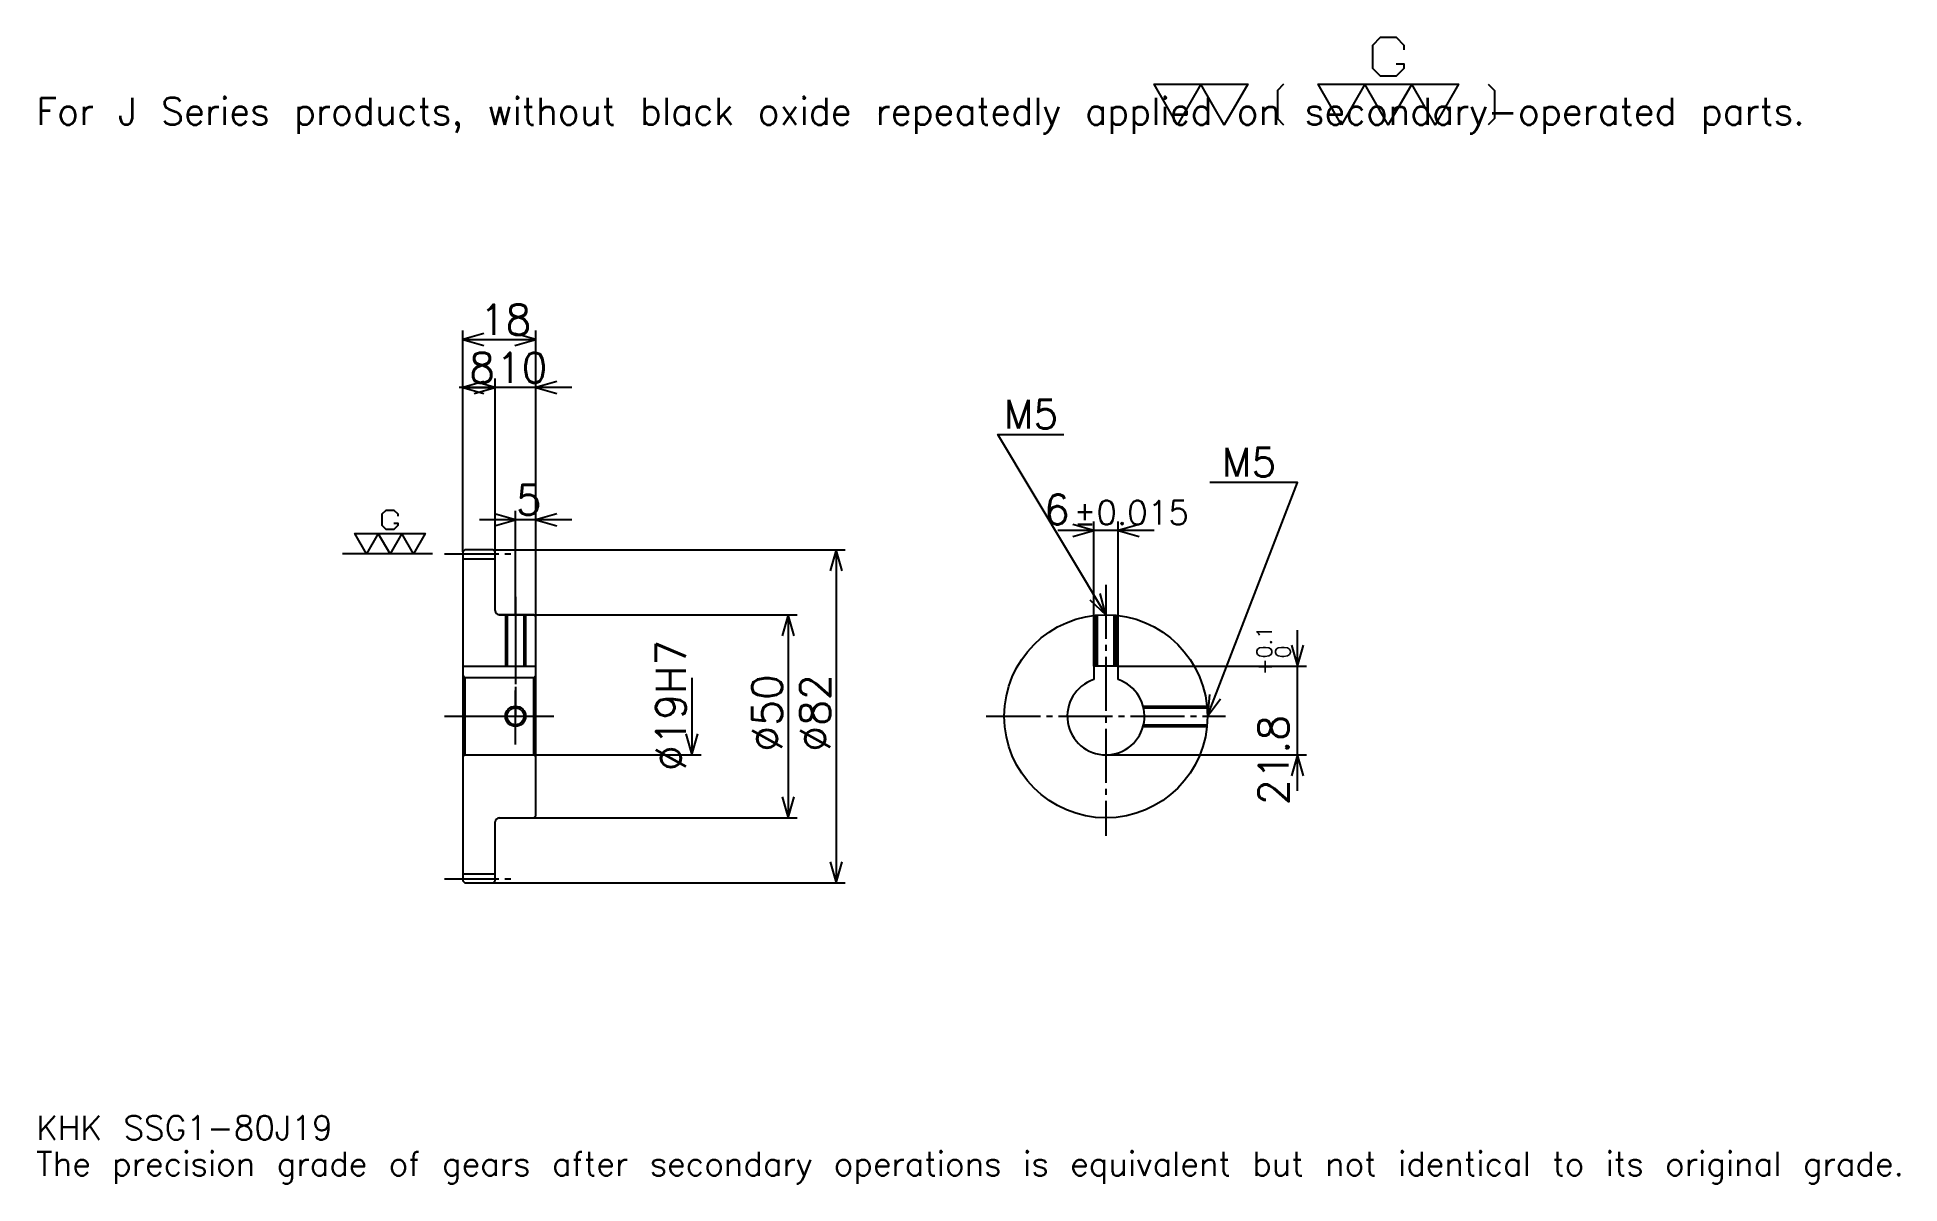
# Model space of a CAD drawing. Extents: x 15 to 473, y 5 to 288.
import ezdxf

# ---------------------------------------------------------------- set-up
doc = ezdxf.new("R2010")
doc.units = 0
doc.linetypes.add('DASHDOT', pattern=[17.739131, 13.304348, -1.478261, 1.478261, -1.478261])
doc.layers.get('0').update_dxf_attribs({"linetype": 'CONTINUOUS'})
doc.layers.add('DASHDOT', color=6, linetype='DASHDOT')
doc.styles.add('KANJI', font='TXT', dxfattribs={"bigfont": 'BIGFONT'})

msp = doc.modelspace()

# ---------------------------------------------------------------- linework, layer by layer
at = {"color": 5}
for p, q in [((119.739136, 161.478256), (119.739136, 215.434784)), ((119.739136, 213.217392), (137.739136, 213.217392)), ((137.739136, 161.478256), (137.739136, 215.434784)), ((127.739136, 161.478256), (127.739136, 203.608688)), ((146.608704, 201.391296), (118.869568, 201.391296)), ((119.739136, 201.391296), (127.739136, 201.391296)), ((132.739136, 161.478256), (132.739136, 171.086945)), ((146.608704, 168.869568), (123.869568, 168.869568)), ((289.913055, 166.173904), (266.17392, 166.173904)), ((275.043488, 132.778259), (275.043488, 168.391296)), ((281.043488, 132.778259), (281.043488, 168.391296)), ((119.739136, 160.978256), (119.739136, 161.478256)), ((127.239136, 161.478256), (137.739136, 161.478256)), ((127.739136, 160.978256), (127.739136, 161.478256)), ((132.739136, 145.478256), (132.739136, 161.478256)), ((132.739136, 145.478256), (132.739136, 161.478256)), ((137.739136, 161.478256), (213.869568, 161.478256)), ((137.739136, 144.978256), (137.739136, 161.478256)), ((211.652176, 161.478256), (211.652176, 79.478256)), ((128.739136, 145.478256), (137.739136, 145.478256)), ((137.739136, 145.478256), (202.043488, 145.478256)), ((199.826096, 145.478256), (199.826096, 95.478256)), ((325.217407, 102.108688), (325.217407, 141.647827)), ((176.17392, 129.978256), (176.17392, 110.978256)), ((281.043488, 132.778259), (327.434814, 132.778259)), ((137.739136, 110.978256), (178.391312, 110.978256)), ((278.043488, 110.978256), (327.434814, 110.978256)), ((128.739136, 95.478256), (137.739136, 95.478256)), ((137.739136, 95.478256), (202.043488, 95.478256)), ((127.239136, 79.478256), (137.739136, 79.478256)), ((137.739136, 79.478256), (213.869568, 79.478256))]:
    msp.add_line(p, q, dxfattribs=at)
at = {"color": 7}
msp.add_line((112.347832, 160.478256), (90.17392, 160.478256), dxfattribs=at)
at = {"color": 4}
for p, q in [((119.739136, 159.228256), (127.739136, 159.228256)), ((119.739136, 132.778259), (137.739136, 132.778259)), ((120.239136, 129.978256), (120.239136, 110.978256)), ((137.239136, 129.978256), (137.739136, 130.478256)), ((137.239136, 110.978256), (137.739136, 110.478256)), ((119.739136, 81.728256), (127.739136, 81.728256))]:
    msp.add_line(p, q, dxfattribs=at)
at = {"color": 7}
for points in [[(349.460846, 281.076508), (351.382599, 281.076508), (351.382599, 279.923462), (349.460846, 278.00174), (345.617371, 278.00174), (343.695648, 279.923462), (343.695648, 285.68869), (345.617371, 287.610413), (349.460846, 287.610413), (351.382599, 285.68869), (351.382599, 284.535645)], [(295.652161, 266.086945), (289.886932, 276.079987), (312.947815, 276.079987), (307.182587, 266.086945), (301.417389, 276.079987), (295.652161, 266.086945)], [(321.787811, 276.079987), (320.250427, 274.542603), (320.250427, 267.624329), (321.787811, 266.086945)], [(336.008667, 266.086945), (330.243469, 276.079987), (364.834778, 276.079987), (359.06955, 266.086945), (353.304321, 276.079987), (347.539124, 266.086945), (341.773895, 276.079987), (336.008667, 266.086945)], [(372.13739, 276.079987), (373.674774, 274.542603), (373.674774, 267.624329), (372.13739, 266.086945)], [(102.813049, 167.973038), (103.773918, 167.973038), (103.773918, 167.396515), (102.813049, 166.435638), (100.891312, 166.435638), (99.930443, 167.396515), (99.930443, 170.279129), (100.891312, 171.23999), (102.813049, 171.23999), (103.773918, 170.279129), (103.773918, 169.702606)], [(96.08696, 160.478256), (93.204353, 165.474777), (110.500008, 165.474777), (107.617401, 160.478256), (104.734787, 165.474777), (101.85218, 160.478256), (98.969574, 165.474777), (96.08696, 160.478256)]]:
    msp.add_lwpolyline(points, dxfattribs=at)
at = {"color": 5}
for points in [[(124.913048, 214.695648), (119.739136, 213.217392), (124.913048, 211.739136)], [(132.565216, 211.739136), (137.739136, 213.217392), (132.565216, 214.695648)], [(124.913048, 202.869568), (119.739136, 201.391296), (124.913048, 199.913025)], [(122.565224, 199.913025), (127.739136, 201.391296), (122.565224, 202.869568)], [(122.565224, 199.913025), (127.739136, 201.391296), (122.565224, 202.869568)], [(142.913055, 202.869568), (137.739136, 201.391296), (142.913055, 199.913025)], [(278.043488, 145.478256), (251.434784, 189.82608), (267.695679, 189.82608)], [(303.043488, 120.478256), (325.217407, 178), (303.634766, 178)], [(127.565224, 167.391296), (132.739136, 168.869568), (127.565224, 170.347824)], [(142.913055, 170.347824), (137.739136, 168.869568), (142.913055, 167.391296)], [(269.869568, 164.695648), (275.043488, 166.173904), (269.869568, 167.652161)], [(286.217407, 167.652161), (281.043488, 166.173904), (286.217407, 164.695648)], [(213.130432, 156.304352), (211.652176, 161.478256), (210.17392, 156.304352)], [(274.113953, 149.154297), (278.043488, 145.478256), (276.649109, 150.675415)], [(201.304352, 140.304352), (199.826096, 145.478256), (198.347839, 140.304352)], [(323.739136, 137.952164), (325.217407, 132.778259), (326.695679, 137.952164)], [(303.525146, 125.837608), (303.043488, 120.478256), (306.283813, 124.774178)], [(174.695663, 116.152168), (176.17392, 110.978256), (177.652176, 116.152168)], [(326.695679, 105.804344), (325.217407, 110.978256), (323.739136, 105.804344)], [(198.347839, 100.652168), (199.826096, 95.478256), (201.304352, 100.652168)], [(210.17392, 84.652168), (211.652176, 79.478256), (213.130432, 84.652168)]]:
    msp.add_lwpolyline(points, dxfattribs=at)
at = {"color": 4}
for points in [[(127.739136, 146.478256), (127.739136, 160.978256), (127.239136, 161.478256), (120.239136, 161.478256), (119.739136, 160.978256), (119.739136, 110.478256)], [(128.739136, 95.478256), (137.239136, 95.478256), (137.739136, 95.978256), (137.739136, 144.978256), (137.239136, 145.478256), (128.739136, 145.478256)], [(130.239136, 145.478256), (130.239136, 132.778259)], [(130.674133, 145.478256), (130.674133, 132.778259)], [(134.804138, 145.478256), (134.804138, 132.778259)], [(135.239136, 145.478256), (135.239136, 132.778259)], [(275.543488, 132.778259), (275.543488, 145.352936)], [(275.978485, 132.778259), (275.978485, 145.392822)], [(280.10849, 132.778259), (280.10849, 145.392822)], [(280.543488, 132.778259), (280.543488, 145.352936)], [(119.739136, 110.478256), (120.239136, 110.978256), (137.239136, 110.978256), (137.239136, 129.978256), (120.239136, 129.978256), (119.739136, 130.478256)], [(281.043488, 129.492126), (281.043488, 132.778259), (275.043488, 132.778259), (275.043488, 129.492126)], [(287.208618, 122.978256), (302.918152, 122.978256)], [(287.316345, 122.543259), (302.958069, 122.543259)], [(287.208618, 117.978256), (302.918152, 117.978256)], [(287.316345, 118.413254), (302.958069, 118.413254)], [(119.739136, 110.478256), (119.739136, 79.978256), (120.239136, 79.478256), (127.239136, 79.478256), (127.739136, 79.978256), (127.739136, 94.478256)]]:
    msp.add_lwpolyline(points, dxfattribs=at)
for centre, radius in [((278.043488, 120.478256), 25), ((132.739136, 120.478256), 2.065)]:
    msp.add_circle(centre, radius, dxfattribs=at)
at = {"color": 7}
msp.add_circle((132.739136, 120.478256), 2.5, dxfattribs=at)
at = {"color": 4}
for centre, radius, start, end in [((128.739136, 146.478256), 1, 180, 270), ((278.043488, 120.478256), 9.5, 108.40848033, 71.59151967), ((128.739136, 94.478256), 1, 90, 180)]:
    msp.add_arc(centre, radius, start, end, dxfattribs=at)
at = {"layer": 'DASHDOT', "color": 7}
for p, q in [((115.304352, 160.478256), (132.17392, 160.478256)), ((278.043488, 152.869568), (278.043488, 91.043472)), ((132.739136, 145.478256), (132.739136, 120.478256)), ((115.304352, 120.478256), (142.17392, 120.478256)), ((248.608704, 120.478256), (307.478271, 120.478256)), ((115.304352, 80.478256), (132.17392, 80.478256))]:
    msp.add_line(p, q, dxfattribs=at)
for points in [[(132.739136, 149.91304), (132.739136, 128.343475)], [(132.739136, 113.543472), (132.739136, 127.41304)], [(125.804352, 120.478256), (139.67392, 120.478256)]]:
    msp.add_lwpolyline(points, dxfattribs=at)

# ---------------------------------------------------------------- texts
at = {"color": 7, "style": 'KANJI'}
for s, height, p in [('For J Series products, without black oxide repeatedly applied on secondary-operated parts.', 6.652174, (14.782609, 266.086945)), ('18', 7.391304, (123.934784, 214.399994)), ('8', 7.391304, (121.33696, 202.573914)), ('10', 7.391304, (127.934784, 202.573914)), ('M5', 7.095652, (252.913055, 191.304352)), ('M5', 7.095652, (306.591309, 179.478256)), ('5', 7.391304, (132.83696, 170.05217)), ('6', 7.391304, (262.786377, 167.652161)), ('%%p0.015', 5.913043, (270.102844, 167.652161)), ('KHK SSG1-80J19', 5.913043, (14.782609, 16.26087)), ('The precision grade of gears after secondary operations is equivalent but not identical to its original grade.', 5.913043, (14.782609, 7.391304))]:
    msp.add_text(s, height=height, dxfattribs=at).set_placement(p)
for s, height, p in [('%%c19H7', 7.391304, (174.695663, 106.989128)), ('0.1', 3.695652, (318.860901, 134.754623)), ('+', 3.695652, (318.860901, 130.615494)), ('0', 3.695652, (323.443481, 134.754623)), ('%%c50', 7.391304, (198.347839, 111.793472)), ('%%c82', 7.391304, (210.17392, 111.793472)), ('21.8', 7.391304, (323, 98.623001))]:
    msp.add_text(s, height=height, rotation=90, dxfattribs=at).set_placement(p)

doc.saveas('drawing.dxf')
